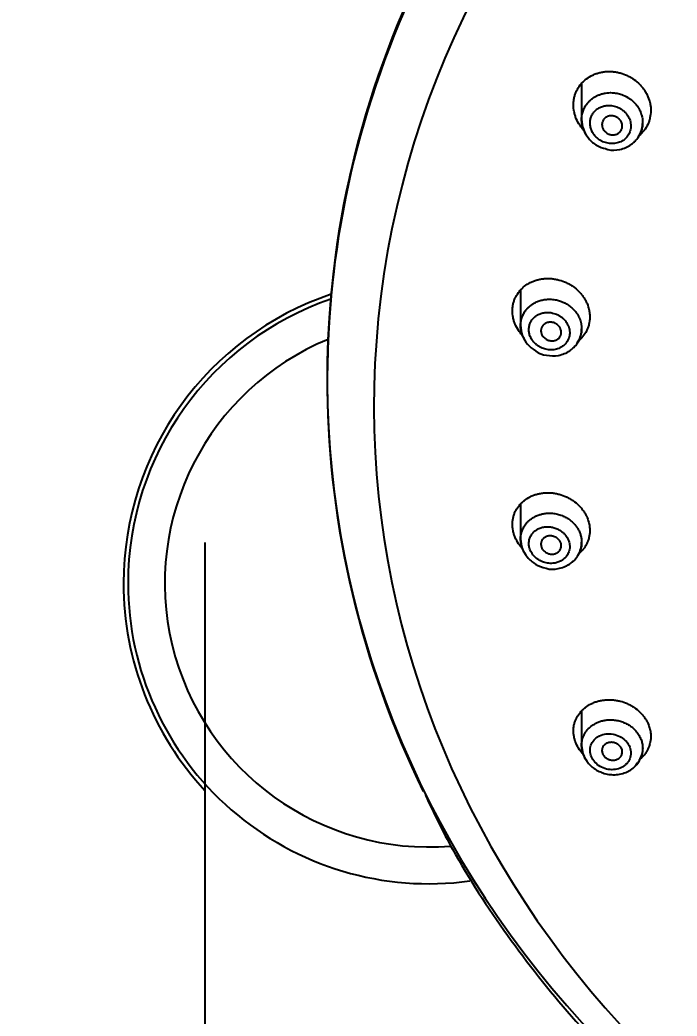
# Model space of a CAD drawing. Header units: millimetres. Extents: x 6110 to 6704, y -2661 to -1821.
# Drawn here: x 6320.48 to 6328.56, y -2176.34 to -2164.1 of the extents above; entities that cross this region are included whole.
import ezdxf

# ---------------------------------------------------------------- set-up
doc = ezdxf.new("R2010")
doc.units = ezdxf.units.MM
doc.header["$LTSCALE"] = 0.1
doc.linetypes.add('HIDDEN2', pattern=[4.7625, 3.175, -1.5875])
doc.layers.add('1', color=4, linetype='HIDDEN2', lineweight=13)
doc.layers.add('DIM', color=3, linetype='Continuous', lineweight=9)
doc.styles.get("Standard").update_dxf_attribs({"font": 'arial.ttf'})
doc.dimstyles.new('ISO-25', dxfattribs={"dimtxt": 2.5, "dimasz": 2.5, "dimexe": 1.25, "dimexo": 0.625, "dimtad": 1, "dimlfac": 5, "dimtxsty": 'Standard', "dimcen": 2.5, "dimadec": 0, "dimazin": 0, "dimtfac": 1, "dimtmove": 0, "dimatfit": 3, "dimfxl": 0, "dimarcsym": 0})

# ---------------------------------------------------------------- blocks, each defined once
blk = doc.blocks.new('*D85')
at = {"layer": 'Defpoints', "color": 0}
for p in [(6324.46, -2027.378), (6392.692, -2027.378), (6311.704, -2532.542)]:
    blk.add_point(p, dxfattribs=at)
at = {"layer": 'DIM', "color": 0, "lineweight": -2}
for p, q in [((6325.085, -2027.378), (6393.942, -2027.378)), ((6392.692, -2527.542), (6392.692, -2032.378)), ((6312.329, -2532.542), (6393.942, -2532.542))]:
    blk.add_line(p, q, dxfattribs=at)
at = {"layer": 'DIM', "color": 0}
for points in [[(6391.858, -2032.378), (6393.525, -2032.378), (6392.692, -2027.378)], [(6391.858, -2527.542), (6393.525, -2527.542), (6392.692, -2532.542)]]:
    blk.add_solid(points, dxfattribs=at)
at = {"layer": 'DIM', "color": 0, "insert": (6389.062, -2279.96), "char_height": 5, "attachment_point": 5, "rotation": 90}
blk.add_mtext('2020,7', dxfattribs=at)
blk = doc.blocks.new('*D93')
at = {"layer": 'Defpoints', "color": 0}
for p in [(6325.085, -2027.378), (6402.037, -2595.98), (6423.82, -2595.98)]:
    blk.add_point(p, dxfattribs=at)
at = {"layer": 'DIM', "color": 0, "lineweight": -2}
for p, q in [((6325.71, -2027.378), (6425.07, -2027.378)), ((6423.82, -2032.378), (6423.82, -2590.98)), ((6402.662, -2595.98), (6425.07, -2595.98))]:
    blk.add_line(p, q, dxfattribs=at)
at = {"layer": 'DIM', "color": 0}
for points in [[(6422.987, -2032.378), (6424.654, -2032.378), (6423.82, -2027.378)], [(6422.987, -2590.98), (6424.654, -2590.98), (6423.82, -2595.98)]]:
    blk.add_solid(points, dxfattribs=at)
at = {"layer": 'DIM', "color": 0, "insert": (6420.19, -2311.679), "char_height": 5, "attachment_point": 5, "rotation": 90}
blk.add_mtext('2274,4', dxfattribs=at)

msp = doc.modelspace()

# ---------------------------------------------------------------- hatches: boundary and pattern name
at = {"layer": 'DIM'}
h = msp.add_hatch(dxfattribs=at)
h.set_pattern_fill('ANSI31', color=2)
edge = h.paths.add_edge_path()
edge.add_line((6619.617, -2595.98), (6619.617, -1962.206))
edge.add_line((6634.617, -1966.11), (6619.617, -1966.11))
edge.add_line((6634.617, -2610.98), (6634.617, -1966.11))
edge.add_line((6634.617, -2610.98), (6184.457, -2610.98))
edge.add_line((6619.617, -2595.98), (6184.457, -2595.98))
edge.add_line((6184.457, -2610.98), (6184.457, -2595.98))

# ---------------------------------------------------------------- linework, layer by layer
at = {"layer": '1', "color": 7, "linetype": 'Continuous', "lineweight": -3}
for p, q in [((6327.384, -2164.881), (6327.384, -2165.32)), ((6326.634, -2167.421), (6326.634, -2167.855)), ((6324.259, -2168.498), (6324.259, -2168.509)), ((6324.259, -2168.52), (6324.259, -2168.53)), ((6326.634, -2170.052), (6326.634, -2170.48)), ((6322.757, -2170.522), (6322.757, -2216.425)), ((6327.384, -2172.595), (6327.384, -2173.016))]:
    msp.add_line(p, q, dxfattribs=at)
for radius, start, end in [(3.75, 108.6469, 180), (3.695, 109.0237, 180), (3.243, 112.4269, 274.725), (3.75, 180, 222.8288), (3.695, 180, 277.8356)]:
    msp.add_arc((6325.507, -2171.022), radius, start, end, dxfattribs=at)
for centre, major_axis, start_param, end_param in [((6338.009, -2168.509), (-13.75, 0), 3.141606, 7.301236), ((6338.009, -2168.52), (-13.75, 0), 3.141627, 6.283151), ((6338.009, -2168.838), (13.175, 0), 4.984867, 10.723113), ((6338.009, -2168.498), (13.75, 0), 2.719801, 3.141519), ((6338.009, -2168.53), (-13.75, 0), 5.884468, 6.700528)]:
    msp.add_ellipse(centre, major_axis=major_axis, ratio=0.906308, start_param=start_param, end_param=end_param, dxfattribs=at)
for points, knots in [([(6327.403, -2165.445), (6327.398, -2165.439), (6327.394, -2165.434), (6327.384, -2165.423), (6327.38, -2165.417), (6327.371, -2165.404), (6327.366, -2165.398), (6327.345, -2165.366), (6327.331, -2165.339), (6327.316, -2165.305), (6327.313, -2165.298), (6327.308, -2165.283), (6327.306, -2165.276), (6327.299, -2165.255), (6327.295, -2165.24), (6327.287, -2165.197), (6327.284, -2165.167), (6327.284, -2165.131), (6327.284, -2165.123), (6327.285, -2165.109), (6327.286, -2165.101), (6327.288, -2165.08), (6327.293, -2165.051), (6327.301, -2165.023), (6327.308, -2165.003), (6327.311, -2164.996), (6327.316, -2164.983), (6327.319, -2164.976), (6327.335, -2164.943), (6327.35, -2164.919), (6327.376, -2164.884), (6327.386, -2164.874), (6327.401, -2164.858), (6327.406, -2164.853), (6327.417, -2164.843), (6327.422, -2164.838), (6327.45, -2164.814), (6327.475, -2164.798), (6327.508, -2164.781), (6327.514, -2164.777), (6327.528, -2164.771), (6327.535, -2164.768), (6327.556, -2164.759), (6327.584, -2164.749), (6327.613, -2164.742), (6327.635, -2164.738), (6327.643, -2164.737), (6327.658, -2164.734), (6327.666, -2164.733), (6327.704, -2164.73), (6327.735, -2164.73), (6327.781, -2164.733), (6327.796, -2164.735), (6327.82, -2164.74), (6327.827, -2164.741), (6327.843, -2164.745), (6327.85, -2164.746), (6327.888, -2164.757), (6327.917, -2164.767), (6327.953, -2164.784), (6327.96, -2164.788), (6327.974, -2164.795), (6327.98, -2164.799), (6328.001, -2164.811), (6328.014, -2164.819), (6328.052, -2164.846), (6328.076, -2164.866), (6328.103, -2164.894), (6328.108, -2164.9), (6328.119, -2164.912), (6328.124, -2164.918), (6328.138, -2164.936), (6328.156, -2164.96), (6328.172, -2164.986), (6328.183, -2165.006), (6328.186, -2165.013), (6328.193, -2165.027), (6328.196, -2165.034), (6328.211, -2165.069), (6328.22, -2165.097), (6328.228, -2165.14), (6328.231, -2165.155), (6328.233, -2165.177), (6328.233, -2165.185), (6328.234, -2165.199), (6328.234, -2165.207), (6328.234, -2165.243), (6328.23, -2165.272), (6328.222, -2165.307), (6328.221, -2165.314), (6328.218, -2165.325), (6328.217, -2165.328), (6328.214, -2165.335), (6328.209, -2165.353), (6328.202, -2165.369), (6328.184, -2165.408), (6328.168, -2165.433), (6328.133, -2165.479), (6328.112, -2165.5), (6328.09, -2165.519)], [0, 0, 0, 0, 0.009379, 0.009379, 0.019918, 0.019918, 0.030457, 0.030457, 0.072611, 0.072611, 0.083149, 0.083149, 0.093688, 0.093688, 0.114765, 0.114765, 0.156919, 0.156919, 0.167457, 0.167457, 0.177996, 0.177996, 0.199073, 0.22015, 0.22015, 0.230688, 0.230688, 0.241227, 0.241227, 0.283381, 0.283381, 0.304458, 0.304458, 0.314996, 0.314996, 0.325535, 0.325535, 0.367689, 0.367689, 0.378228, 0.378228, 0.388766, 0.388766, 0.409843, 0.43092, 0.43092, 0.441459, 0.441459, 0.451997, 0.451997, 0.494151, 0.494151, 0.515228, 0.515228, 0.525767, 0.525767, 0.536305, 0.536305, 0.578459, 0.578459, 0.588998, 0.588998, 0.599536, 0.599536, 0.620613, 0.620613, 0.662767, 0.662767, 0.673306, 0.673306, 0.683845, 0.683845, 0.704922, 0.725999, 0.725999, 0.736537, 0.736537, 0.747076, 0.747076, 0.78923, 0.78923, 0.810307, 0.810307, 0.820845, 0.820845, 0.831384, 0.831384, 0.873538, 0.873538, 0.884076, 0.884076, 0.889346, 0.889346, 0.894615, 0.915692, 0.915692, 0.957846, 0.957846, 1, 1, 1, 1]), ([(6327.384, -2165.32), (6327.384, -2165.308), (6327.386, -2165.277), (6327.396, -2165.229), (6327.415, -2165.179), (6327.439, -2165.14), (6327.463, -2165.11), (6327.485, -2165.087), (6327.51, -2165.066), (6327.538, -2165.046), (6327.569, -2165.029), (6327.602, -2165.015), (6327.638, -2165.003), (6327.677, -2164.995), (6327.717, -2164.99), (6327.752, -2164.99), (6327.786, -2164.993), (6327.826, -2164.999), (6327.884, -2165.015), (6327.937, -2165.04), (6327.978, -2165.066), (6328.003, -2165.086), (6328.025, -2165.106), (6328.045, -2165.126), (6328.062, -2165.147), (6328.076, -2165.167), (6328.095, -2165.197), (6328.114, -2165.239), (6328.13, -2165.293), (6328.135, -2165.348), (6328.132, -2165.401), (6328.12, -2165.452), (6328.101, -2165.5), (6328.083, -2165.529), (6328.073, -2165.542)], [0, 0, 0, 0, 0.029278, 0.071516, 0.113262, 0.154533, 0.177822, 0.201874, 0.226691, 0.252276, 0.278631, 0.30576, 0.333662, 0.362341, 0.391798, 0.422035, 0.436627, 0.465568, 0.508838, 0.566408, 0.59055, 0.613528, 0.635342, 0.655992, 0.675478, 0.693801, 0.71096, 0.754642, 0.79751, 0.839573, 0.880842, 0.921328, 0.961043, 1, 1, 1, 1]), ([(6327.948, -2165.525), (6327.954, -2165.517), (6327.965, -2165.5), (6327.978, -2165.472), (6327.986, -2165.442), (6327.989, -2165.412), (6327.989, -2165.381), (6327.984, -2165.35), (6327.975, -2165.319), (6327.962, -2165.29), (6327.945, -2165.263), (6327.924, -2165.238), (6327.901, -2165.215), (6327.875, -2165.195), (6327.846, -2165.178), (6327.816, -2165.164), (6327.784, -2165.154), (6327.752, -2165.148), (6327.719, -2165.146), (6327.681, -2165.149), (6327.639, -2165.158), (6327.596, -2165.177), (6327.558, -2165.204), (6327.527, -2165.238), (6327.504, -2165.278), (6327.49, -2165.322), (6327.486, -2165.368), (6327.492, -2165.415), (6327.507, -2165.46), (6327.531, -2165.502), (6327.563, -2165.539), (6327.597, -2165.567), (6327.63, -2165.587), (6327.661, -2165.6), (6327.692, -2165.61), (6327.725, -2165.616), (6327.757, -2165.618), (6327.79, -2165.616), (6327.821, -2165.61), (6327.852, -2165.6), (6327.88, -2165.587), (6327.906, -2165.569), (6327.929, -2165.549), (6327.942, -2165.533), (6327.948, -2165.525)], [0, 0, 0, 0, 0.020952, 0.041691, 0.062626, 0.083506, 0.104213, 0.125142, 0.145937, 0.166646, 0.187638, 0.20839, 0.229103, 0.250127, 0.270906, 0.291619, 0.312612, 0.333487, 0.354197, 0.375092, 0.4064, 0.437541, 0.468916, 0.500133, 0.531386, 0.562634, 0.593846, 0.625048, 0.656287, 0.687477, 0.718739, 0.749918, 0.770856, 0.791578, 0.812424, 0.833357, 0.854078, 0.874936, 0.895865, 0.916574, 0.937434, 0.958387, 0.979109, 1, 1, 1, 1]), ([(6327.848, -2165.481), (6327.842, -2165.486), (6327.835, -2165.49), (6327.825, -2165.496), (6327.822, -2165.498), (6327.814, -2165.501), (6327.811, -2165.502), (6327.799, -2165.506), (6327.792, -2165.507), (6327.78, -2165.509), (6327.776, -2165.509), (6327.767, -2165.509), (6327.763, -2165.509), (6327.751, -2165.508), (6327.743, -2165.507), (6327.731, -2165.504), (6327.727, -2165.503), (6327.719, -2165.5), (6327.712, -2165.497), (6327.704, -2165.493), (6327.697, -2165.489), (6327.694, -2165.487), (6327.683, -2165.48), (6327.677, -2165.475), (6327.668, -2165.466), (6327.666, -2165.463), (6327.66, -2165.457), (6327.658, -2165.454), (6327.651, -2165.444), (6327.647, -2165.437), (6327.642, -2165.426), (6327.641, -2165.422), (6327.638, -2165.415), (6327.637, -2165.411), (6327.635, -2165.4), (6327.634, -2165.392), (6327.634, -2165.382), (6327.634, -2165.38), (6327.634, -2165.376), (6327.635, -2165.371), (6327.636, -2165.361), (6327.638, -2165.354), (6327.64, -2165.347), (6327.642, -2165.343), (6327.646, -2165.333), (6327.65, -2165.326), (6327.657, -2165.317), (6327.659, -2165.314), (6327.665, -2165.308), (6327.667, -2165.306), (6327.676, -2165.298), (6327.682, -2165.294), (6327.693, -2165.288), (6327.696, -2165.286), (6327.703, -2165.283), (6327.711, -2165.28), (6327.719, -2165.278), (6327.724, -2165.277), (6327.726, -2165.277), (6327.73, -2165.276), (6327.732, -2165.276), (6327.742, -2165.275), (6327.75, -2165.274), (6327.763, -2165.275), (6327.767, -2165.276), (6327.775, -2165.277), (6327.779, -2165.278), (6327.791, -2165.281), (6327.799, -2165.284), (6327.81, -2165.289), (6327.814, -2165.291), (6327.821, -2165.295), (6327.824, -2165.297), (6327.834, -2165.304), (6327.841, -2165.309), (6327.848, -2165.316), (6327.849, -2165.318), (6327.852, -2165.321), (6327.856, -2165.325), (6327.862, -2165.333), (6327.867, -2165.34), (6327.87, -2165.345), (6327.87, -2165.347), (6327.872, -2165.351), (6327.873, -2165.352), (6327.877, -2165.362), (6327.88, -2165.369), (6327.882, -2165.38), (6327.883, -2165.384), (6327.883, -2165.39), (6327.884, -2165.392), (6327.884, -2165.396), (6327.884, -2165.398), (6327.884, -2165.407), (6327.883, -2165.415), (6327.881, -2165.426), (6327.88, -2165.43), (6327.878, -2165.437), (6327.876, -2165.441), (6327.872, -2165.451), (6327.868, -2165.458), (6327.859, -2165.47), (6327.853, -2165.476), (6327.848, -2165.481)], [0, 0, 0, 0, 0.03125, 0.03125, 0.046875, 0.046875, 0.0625, 0.0625, 0.09375, 0.09375, 0.109375, 0.109375, 0.125, 0.125, 0.15625, 0.15625, 0.171875, 0.171875, 0.1875, 0.203125, 0.203125, 0.21875, 0.21875, 0.25, 0.25, 0.265625, 0.265625, 0.28125, 0.28125, 0.3125, 0.3125, 0.328125, 0.328125, 0.34375, 0.34375, 0.375, 0.375, 0.382813, 0.382813, 0.390625, 0.40625, 0.421875, 0.421875, 0.4375, 0.4375, 0.46875, 0.46875, 0.484375, 0.484375, 0.5, 0.5, 0.53125, 0.53125, 0.546875, 0.546875, 0.5625, 0.578125, 0.578125, 0.585938, 0.585938, 0.59375, 0.59375, 0.625, 0.625, 0.640625, 0.640625, 0.65625, 0.65625, 0.6875, 0.6875, 0.703125, 0.703125, 0.71875, 0.71875, 0.75, 0.75, 0.757813, 0.757813, 0.765625, 0.78125, 0.796875, 0.796875, 0.804688, 0.804688, 0.8125, 0.8125, 0.84375, 0.84375, 0.859375, 0.859375, 0.867188, 0.867188, 0.875, 0.875, 0.90625, 0.90625, 0.921875, 0.921875, 0.9375, 0.9375, 0.96875, 0.96875, 1, 1, 1, 1]), ([(6327.384, -2165.319), (6327.384, -2165.362), (6327.399, -2165.444), (6327.466, -2165.559), (6327.564, -2165.643), (6327.641, -2165.671), (6327.679, -2165.679)], [0, 0, 0, 0, 0.253118, 0.512714, 0.78039, 1, 1, 1, 1]), ([(6327.451, -2165.522), (6327.45, -2165.521), (6327.445, -2165.513), (6327.435, -2165.498), (6327.423, -2165.476), (6327.412, -2165.455), (6327.404, -2165.434), (6327.397, -2165.413), (6327.389, -2165.382), (6327.385, -2165.35), (6327.384, -2165.326), (6327.384, -2165.32)], [0, 0, 0, 0, 0.015787, 0.133299, 0.246284, 0.354745, 0.458685, 0.558107, 0.653014, 0.917641, 1, 1, 1, 1]), ([(6328.025, -2165.6), (6328.034, -2165.592), (6328.063, -2165.567), (6328.098, -2165.512), (6328.127, -2165.437), (6328.134, -2165.384), (6328.134, -2165.357)], [0, 0, 0, 0, 0.127982, 0.415763, 0.70649, 1, 1, 1, 1]), ([(6327.679, -2165.679), (6327.688, -2165.683), (6327.744, -2165.704), (6327.834, -2165.697), (6327.928, -2165.668), (6327.986, -2165.636), (6328.015, -2165.61), (6328.025, -2165.6)], [0, 0, 0, 0, 0.08006, 0.471132, 0.674603, 0.883222, 1, 1, 1, 1]), ([(6326.651, -2167.969), (6326.647, -2167.965), (6326.642, -2167.96), (6326.634, -2167.949), (6326.629, -2167.943), (6326.62, -2167.931), (6326.615, -2167.924), (6326.594, -2167.893), (6326.58, -2167.866), (6326.565, -2167.832), (6326.563, -2167.825), (6326.558, -2167.811), (6326.555, -2167.804), (6326.549, -2167.783), (6326.545, -2167.768), (6326.537, -2167.726), (6326.534, -2167.697), (6326.535, -2167.661), (6326.535, -2167.654), (6326.536, -2167.639), (6326.537, -2167.632), (6326.539, -2167.611), (6326.544, -2167.583), (6326.552, -2167.556), (6326.56, -2167.536), (6326.562, -2167.53), (6326.568, -2167.516), (6326.571, -2167.51), (6326.587, -2167.478), (6326.602, -2167.454), (6326.629, -2167.421), (6326.638, -2167.411), (6326.653, -2167.396), (6326.659, -2167.391), (6326.669, -2167.381), (6326.675, -2167.376), (6326.703, -2167.354), (6326.727, -2167.338), (6326.76, -2167.322), (6326.767, -2167.319), (6326.78, -2167.313), (6326.787, -2167.31), (6326.808, -2167.302), (6326.836, -2167.292), (6326.865, -2167.286), (6326.888, -2167.282), (6326.895, -2167.28), (6326.91, -2167.278), (6326.918, -2167.278), (6326.956, -2167.274), (6326.987, -2167.274), (6327.033, -2167.279), (6327.048, -2167.281), (6327.071, -2167.285), (6327.079, -2167.287), (6327.094, -2167.29), (6327.102, -2167.292), (6327.14, -2167.302), (6327.169, -2167.313), (6327.204, -2167.33), (6327.211, -2167.333), (6327.225, -2167.341), (6327.232, -2167.345), (6327.253, -2167.356), (6327.266, -2167.365), (6327.304, -2167.392), (6327.327, -2167.412), (6327.355, -2167.439), (6327.36, -2167.445), (6327.37, -2167.457), (6327.375, -2167.462), (6327.39, -2167.48), (6327.408, -2167.505), (6327.424, -2167.53), (6327.434, -2167.55), (6327.438, -2167.557), (6327.444, -2167.57), (6327.448, -2167.577), (6327.462, -2167.612), (6327.471, -2167.64), (6327.479, -2167.683), (6327.481, -2167.697), (6327.483, -2167.719), (6327.484, -2167.726), (6327.484, -2167.741), (6327.484, -2167.748), (6327.484, -2167.784), (6327.48, -2167.812), (6327.472, -2167.846), (6327.47, -2167.853), (6327.466, -2167.867), (6327.464, -2167.874), (6327.457, -2167.894), (6327.451, -2167.907), (6327.432, -2167.944), (6327.417, -2167.968), (6327.381, -2168.013), (6327.361, -2168.033), (6327.338, -2168.051)], [0, 0, 0, 0, 0.008648, 0.008648, 0.019194, 0.019194, 0.029741, 0.029741, 0.071926, 0.071926, 0.082472, 0.082472, 0.093018, 0.093018, 0.114111, 0.114111, 0.156296, 0.156296, 0.166843, 0.166843, 0.177389, 0.177389, 0.198481, 0.219574, 0.219574, 0.23012, 0.23012, 0.240667, 0.240667, 0.282852, 0.282852, 0.303944, 0.303944, 0.314491, 0.314491, 0.325037, 0.325037, 0.367222, 0.367222, 0.377768, 0.377768, 0.388315, 0.388315, 0.409407, 0.4305, 0.4305, 0.441046, 0.441046, 0.451593, 0.451593, 0.493778, 0.493778, 0.51487, 0.51487, 0.525417, 0.525417, 0.535963, 0.535963, 0.578148, 0.578148, 0.588694, 0.588694, 0.599241, 0.599241, 0.620333, 0.620333, 0.662518, 0.662518, 0.673065, 0.673065, 0.683611, 0.683611, 0.704704, 0.725796, 0.725796, 0.736343, 0.736343, 0.746889, 0.746889, 0.789074, 0.789074, 0.810167, 0.810167, 0.820713, 0.820713, 0.831259, 0.831259, 0.873444, 0.873444, 0.883991, 0.883991, 0.894537, 0.894537, 0.91563, 0.91563, 0.957815, 0.957815, 1, 1, 1, 1]), ([(6326.634, -2167.854), (6326.634, -2167.844), (6326.636, -2167.816), (6326.644, -2167.771), (6326.663, -2167.721), (6326.687, -2167.68), (6326.714, -2167.647), (6326.74, -2167.621), (6326.772, -2167.596), (6326.809, -2167.573), (6326.852, -2167.554), (6326.9, -2167.539), (6326.953, -2167.531), (6327.002, -2167.53), (6327.042, -2167.534), (6327.073, -2167.539), (6327.1, -2167.546), (6327.124, -2167.553), (6327.145, -2167.561), (6327.163, -2167.569), (6327.178, -2167.576), (6327.189, -2167.582), (6327.204, -2167.591), (6327.222, -2167.602), (6327.244, -2167.618), (6327.263, -2167.634), (6327.281, -2167.651), (6327.298, -2167.669), (6327.312, -2167.687), (6327.326, -2167.705), (6327.345, -2167.736), (6327.366, -2167.781), (6327.382, -2167.842), (6327.386, -2167.904), (6327.378, -2167.964), (6327.358, -2168.021), (6327.338, -2168.056), (6327.327, -2168.072)], [0, 0, 0, 0, 0.023521, 0.065932, 0.10846, 0.15112, 0.17797, 0.206887, 0.237875, 0.270936, 0.306071, 0.343283, 0.382573, 0.423942, 0.448445, 0.470824, 0.491079, 0.509209, 0.525215, 0.539096, 0.550852, 0.560482, 0.567987, 0.587704, 0.606928, 0.625659, 0.643898, 0.661645, 0.6789, 0.695665, 0.711939, 0.760739, 0.809196, 0.857331, 0.905163, 0.952713, 1, 1, 1, 1]), ([(6327.199, -2168.062), (6327.205, -2168.053), (6327.216, -2168.036), (6327.227, -2168.009), (6327.235, -2167.98), (6327.238, -2167.95), (6327.237, -2167.919), (6327.232, -2167.889), (6327.222, -2167.859), (6327.209, -2167.831), (6327.191, -2167.804), (6327.17, -2167.779), (6327.146, -2167.757), (6327.12, -2167.738), (6327.091, -2167.721), (6327.06, -2167.708), (6327.023, -2167.698), (6326.98, -2167.691), (6326.931, -2167.693), (6326.884, -2167.704), (6326.841, -2167.723), (6326.804, -2167.75), (6326.773, -2167.783), (6326.751, -2167.822), (6326.738, -2167.866), (6326.735, -2167.911), (6326.741, -2167.957), (6326.757, -2168.001), (6326.779, -2168.038), (6326.804, -2168.066), (6326.828, -2168.089), (6326.854, -2168.108), (6326.883, -2168.125), (6326.914, -2168.138), (6326.945, -2168.147), (6326.978, -2168.152), (6327.01, -2168.154), (6327.043, -2168.152), (6327.074, -2168.146), (6327.104, -2168.136), (6327.137, -2168.12), (6327.17, -2168.096), (6327.19, -2168.074), (6327.199, -2168.062)], [0, 0, 0, 0, 0.020969, 0.041736, 0.062705, 0.083564, 0.104268, 0.125224, 0.146009, 0.166709, 0.18771, 0.208479, 0.229179, 0.250171, 0.27099, 0.291696, 0.312637, 0.34386, 0.375078, 0.406352, 0.437538, 0.46892, 0.500113, 0.531426, 0.562596, 0.593846, 0.625036, 0.656222, 0.687472, 0.708312, 0.729024, 0.749959, 0.770824, 0.791537, 0.812443, 0.833362, 0.854073, 0.874922, 0.895901, 0.916608, 0.937402, 0.968805, 1, 1, 1, 1]), ([(6326.634, -2167.853), (6326.635, -2167.895), (6326.649, -2167.975), (6326.713, -2168.087), (6326.778, -2168.141), (6326.816, -2168.165)], [0, 0, 0, 0, 0.327088, 0.664931, 1, 1, 1, 1]), ([(6326.703, -2168.055), (6326.696, -2168.046), (6326.679, -2168.021), (6326.658, -2167.98), (6326.642, -2167.93), (6326.635, -2167.888), (6326.634, -2167.862), (6326.634, -2167.854)], [0, 0, 0, 0, 0.159971, 0.402539, 0.631958, 0.886663, 1, 1, 1, 1]), ([(6327.093, -2168.019), (6327.087, -2168.023), (6327.081, -2168.027), (6327.07, -2168.032), (6327.067, -2168.034), (6327.059, -2168.036), (6327.056, -2168.038), (6327.044, -2168.04), (6327.036, -2168.042), (6327.024, -2168.042), (6327.02, -2168.043), (6327.012, -2168.042), (6327.008, -2168.042), (6326.996, -2168.041), (6326.988, -2168.039), (6326.976, -2168.035), (6326.972, -2168.034), (6326.964, -2168.031), (6326.961, -2168.029), (6326.95, -2168.024), (6326.943, -2168.02), (6326.929, -2168.01), (6326.923, -2168.004), (6326.915, -2167.995), (6326.912, -2167.992), (6326.907, -2167.986), (6326.905, -2167.983), (6326.899, -2167.973), (6326.895, -2167.966), (6326.891, -2167.955), (6326.889, -2167.951), (6326.887, -2167.943), (6326.887, -2167.94), (6326.885, -2167.928), (6326.884, -2167.921), (6326.885, -2167.909), (6326.885, -2167.906), (6326.886, -2167.898), (6326.888, -2167.891), (6326.89, -2167.884), (6326.893, -2167.877), (6326.894, -2167.874), (6326.9, -2167.864), (6326.904, -2167.858), (6326.911, -2167.849), (6326.914, -2167.846), (6326.919, -2167.841), (6326.922, -2167.839), (6326.931, -2167.832), (6326.938, -2167.828), (6326.948, -2167.823), (6326.952, -2167.821), (6326.959, -2167.819), (6326.967, -2167.816), (6326.975, -2167.815), (6326.982, -2167.814), (6326.986, -2167.813), (6326.999, -2167.812), (6327.007, -2167.813), (6327.019, -2167.814), (6327.023, -2167.815), (6327.031, -2167.816), (6327.035, -2167.817), (6327.047, -2167.821), (6327.054, -2167.824), (6327.065, -2167.829), (6327.069, -2167.831), (6327.076, -2167.836), (6327.079, -2167.838), (6327.089, -2167.845), (6327.095, -2167.851), (6327.104, -2167.86), (6327.106, -2167.863), (6327.111, -2167.869), (6327.116, -2167.876), (6327.12, -2167.882), (6327.124, -2167.889), (6327.125, -2167.893), (6327.129, -2167.904), (6327.132, -2167.911), (6327.133, -2167.923), (6327.134, -2167.927), (6327.134, -2167.932), (6327.134, -2167.934), (6327.134, -2167.938), (6327.134, -2167.94), (6327.134, -2167.949), (6327.133, -2167.957), (6327.13, -2167.967), (6327.129, -2167.971), (6327.126, -2167.978), (6327.124, -2167.981), (6327.119, -2167.991), (6327.115, -2167.997), (6327.105, -2168.009), (6327.1, -2168.014), (6327.093, -2168.019)], [0, 0, 0, 0, 0.03125, 0.03125, 0.046875, 0.046875, 0.0625, 0.0625, 0.09375, 0.09375, 0.109375, 0.109375, 0.125, 0.125, 0.15625, 0.15625, 0.171875, 0.171875, 0.1875, 0.1875, 0.21875, 0.21875, 0.25, 0.25, 0.265625, 0.265625, 0.28125, 0.28125, 0.3125, 0.3125, 0.328125, 0.328125, 0.34375, 0.34375, 0.375, 0.375, 0.390625, 0.390625, 0.40625, 0.421875, 0.421875, 0.4375, 0.4375, 0.46875, 0.46875, 0.484375, 0.484375, 0.5, 0.5, 0.53125, 0.53125, 0.546875, 0.546875, 0.5625, 0.578125, 0.578125, 0.59375, 0.59375, 0.625, 0.625, 0.640625, 0.640625, 0.65625, 0.65625, 0.6875, 0.6875, 0.703125, 0.703125, 0.71875, 0.71875, 0.75, 0.75, 0.765625, 0.765625, 0.78125, 0.796875, 0.796875, 0.8125, 0.8125, 0.84375, 0.84375, 0.859375, 0.859375, 0.867188, 0.867188, 0.875, 0.875, 0.90625, 0.90625, 0.921875, 0.921875, 0.9375, 0.9375, 0.96875, 0.96875, 1, 1, 1, 1]), ([(6327.275, -2168.133), (6327.283, -2168.127), (6327.311, -2168.103), (6327.347, -2168.05), (6327.377, -2167.975), (6327.384, -2167.921), (6327.384, -2167.894)], [0, 0, 0, 0, 0.111225, 0.403275, 0.699702, 1, 1, 1, 1]), ([(6326.816, -2168.165), (6326.818, -2168.166), (6326.854, -2168.198), (6326.955, -2168.225), (6327.077, -2168.23), (6327.173, -2168.201), (6327.233, -2168.171), (6327.264, -2168.144), (6327.275, -2168.133)], [0, 0, 0, 0, 0.011343, 0.292872, 0.587721, 0.7418, 0.900367, 1, 1, 1, 1]), ([(6326.649, -2170.586), (6326.645, -2170.582), (6326.642, -2170.578), (6326.633, -2170.567), (6326.628, -2170.561), (6326.619, -2170.549), (6326.615, -2170.543), (6326.593, -2170.512), (6326.579, -2170.486), (6326.565, -2170.452), (6326.562, -2170.445), (6326.557, -2170.432), (6326.555, -2170.425), (6326.548, -2170.404), (6326.545, -2170.39), (6326.536, -2170.348), (6326.534, -2170.32), (6326.535, -2170.284), (6326.535, -2170.277), (6326.536, -2170.263), (6326.537, -2170.256), (6326.54, -2170.236), (6326.545, -2170.209), (6326.553, -2170.182), (6326.56, -2170.163), (6326.563, -2170.157), (6326.568, -2170.144), (6326.571, -2170.138), (6326.587, -2170.107), (6326.603, -2170.084), (6326.629, -2170.052), (6326.639, -2170.041), (6326.659, -2170.022), (6326.67, -2170.012), (6326.703, -2169.986), (6326.728, -2169.971), (6326.76, -2169.955), (6326.767, -2169.952), (6326.781, -2169.946), (6326.787, -2169.943), (6326.808, -2169.935), (6326.836, -2169.926), (6326.865, -2169.92), (6326.887, -2169.916), (6326.895, -2169.915), (6326.91, -2169.913), (6326.918, -2169.912), (6326.956, -2169.909), (6326.986, -2169.909), (6327.033, -2169.913), (6327.048, -2169.915), (6327.071, -2169.92), (6327.079, -2169.921), (6327.094, -2169.925), (6327.102, -2169.926), (6327.139, -2169.937), (6327.169, -2169.947), (6327.204, -2169.964), (6327.211, -2169.967), (6327.225, -2169.974), (6327.232, -2169.978), (6327.253, -2169.99), (6327.266, -2169.998), (6327.304, -2170.025), (6327.328, -2170.044), (6327.355, -2170.072), (6327.36, -2170.077), (6327.371, -2170.088), (6327.376, -2170.094), (6327.391, -2170.112), (6327.409, -2170.136), (6327.424, -2170.161), (6327.435, -2170.181), (6327.44, -2170.19), (6327.445, -2170.201), (6327.448, -2170.207), (6327.45, -2170.211), (6327.463, -2170.241), (6327.471, -2170.269), (6327.48, -2170.311), (6327.482, -2170.325), (6327.483, -2170.346), (6327.484, -2170.353), (6327.484, -2170.367), (6327.484, -2170.374), (6327.484, -2170.409), (6327.48, -2170.437), (6327.472, -2170.471), (6327.47, -2170.477), (6327.466, -2170.491), (6327.463, -2170.497), (6327.456, -2170.517), (6327.445, -2170.542), (6327.431, -2170.566), (6327.416, -2170.589), (6327.407, -2170.6), (6327.38, -2170.633), (6327.36, -2170.652), (6327.337, -2170.67)], [0, 0, 0, 0, 0.008041, 0.008041, 0.018594, 0.018594, 0.029147, 0.029147, 0.071358, 0.071358, 0.08191, 0.08191, 0.092463, 0.092463, 0.113569, 0.113569, 0.15578, 0.15578, 0.166332, 0.166332, 0.176885, 0.176885, 0.197991, 0.219096, 0.219096, 0.229649, 0.229649, 0.240202, 0.240202, 0.282413, 0.282413, 0.303518, 0.303518, 0.324624, 0.324624, 0.366835, 0.366835, 0.377388, 0.377388, 0.38794, 0.38794, 0.409046, 0.430151, 0.430151, 0.440704, 0.440704, 0.451257, 0.451257, 0.493468, 0.493468, 0.514573, 0.514573, 0.525126, 0.525126, 0.535679, 0.535679, 0.57789, 0.57789, 0.588443, 0.588443, 0.598995, 0.598995, 0.620101, 0.620101, 0.662312, 0.662312, 0.672865, 0.672865, 0.683417, 0.683417, 0.704523, 0.725628, 0.725628, 0.736181, 0.741458, 0.741458, 0.746734, 0.746734, 0.788945, 0.788945, 0.81005, 0.81005, 0.820603, 0.820603, 0.831156, 0.831156, 0.873367, 0.873367, 0.88392, 0.88392, 0.894472, 0.894472, 0.915578, 0.936683, 0.936683, 0.957789, 0.957789, 1, 1, 1, 1]), ([(6326.634, -2170.479), (6326.634, -2170.471), (6326.635, -2170.446), (6326.642, -2170.404), (6326.661, -2170.353), (6326.684, -2170.312), (6326.709, -2170.281), (6326.732, -2170.256), (6326.759, -2170.234), (6326.791, -2170.212), (6326.818, -2170.198), (6326.843, -2170.188), (6326.867, -2170.179), (6326.903, -2170.169), (6326.952, -2170.161), (6326.999, -2170.16), (6327.041, -2170.164), (6327.072, -2170.169), (6327.102, -2170.176), (6327.13, -2170.185), (6327.157, -2170.196), (6327.182, -2170.208), (6327.206, -2170.221), (6327.228, -2170.235), (6327.248, -2170.25), (6327.267, -2170.266), (6327.284, -2170.282), (6327.299, -2170.299), (6327.313, -2170.316), (6327.325, -2170.333), (6327.341, -2170.357), (6327.358, -2170.39), (6327.373, -2170.433), (6327.383, -2170.477), (6327.385, -2170.522), (6327.382, -2170.566), (6327.371, -2170.61), (6327.354, -2170.652), (6327.338, -2170.678), (6327.329, -2170.691)], [0, 0, 0, 0, 0.018288, 0.060846, 0.10414, 0.148181, 0.173183, 0.199585, 0.227389, 0.256595, 0.287205, 0.297883, 0.31709, 0.34482, 0.381067, 0.425821, 0.449015, 0.471627, 0.493656, 0.515104, 0.535971, 0.556256, 0.575961, 0.595086, 0.61363, 0.631595, 0.648981, 0.665789, 0.682019, 0.697672, 0.712748, 0.747855, 0.783174, 0.818713, 0.85448, 0.890485, 0.926734, 0.963237, 1, 1, 1, 1]), ([(6327.201, -2170.687), (6327.207, -2170.679), (6327.217, -2170.662), (6327.228, -2170.635), (6327.236, -2170.607), (6327.239, -2170.577), (6327.237, -2170.547), (6327.231, -2170.518), (6327.221, -2170.489), (6327.207, -2170.461), (6327.189, -2170.435), (6327.168, -2170.41), (6327.143, -2170.389), (6327.112, -2170.367), (6327.072, -2170.347), (6327.025, -2170.333), (6326.976, -2170.327), (6326.927, -2170.329), (6326.881, -2170.34), (6326.839, -2170.359), (6326.802, -2170.386), (6326.772, -2170.419), (6326.75, -2170.457), (6326.738, -2170.499), (6326.735, -2170.544), (6326.741, -2170.584), (6326.753, -2170.617), (6326.767, -2170.645), (6326.785, -2170.672), (6326.806, -2170.696), (6326.83, -2170.717), (6326.857, -2170.736), (6326.887, -2170.752), (6326.917, -2170.764), (6326.949, -2170.773), (6326.982, -2170.778), (6327.014, -2170.779), (6327.052, -2170.776), (6327.093, -2170.766), (6327.135, -2170.747), (6327.172, -2170.721), (6327.192, -2170.699), (6327.201, -2170.687)], [0, 0, 0, 0, 0.020979, 0.041756, 0.062723, 0.083587, 0.10429, 0.125238, 0.146069, 0.16676, 0.187711, 0.208551, 0.229246, 0.250173, 0.281348, 0.312599, 0.343784, 0.375045, 0.406247, 0.437508, 0.468853, 0.500065, 0.531406, 0.562556, 0.593813, 0.625014, 0.645848, 0.666563, 0.687515, 0.708308, 0.729017, 0.749994, 0.770833, 0.791537, 0.812456, 0.833394, 0.8541, 0.874918, 0.90628, 0.937361, 0.968812, 1, 1, 1, 1]), ([(6327.093, -2170.642), (6327.087, -2170.647), (6327.08, -2170.651), (6327.069, -2170.655), (6327.066, -2170.657), (6327.059, -2170.659), (6327.055, -2170.66), (6327.043, -2170.663), (6327.035, -2170.664), (6327.023, -2170.665), (6327.019, -2170.665), (6327.011, -2170.665), (6327.007, -2170.664), (6326.995, -2170.663), (6326.987, -2170.661), (6326.975, -2170.658), (6326.971, -2170.656), (6326.963, -2170.653), (6326.96, -2170.652), (6326.949, -2170.646), (6326.942, -2170.642), (6326.928, -2170.632), (6326.922, -2170.627), (6326.914, -2170.618), (6326.911, -2170.615), (6326.907, -2170.609), (6326.904, -2170.605), (6326.898, -2170.595), (6326.894, -2170.588), (6326.89, -2170.578), (6326.889, -2170.574), (6326.887, -2170.567), (6326.886, -2170.563), (6326.884, -2170.552), (6326.884, -2170.544), (6326.885, -2170.535), (6326.885, -2170.533), (6326.885, -2170.53), (6326.886, -2170.524), (6326.888, -2170.515), (6326.89, -2170.509), (6326.893, -2170.502), (6326.895, -2170.499), (6326.9, -2170.489), (6326.905, -2170.483), (6326.912, -2170.475), (6326.914, -2170.472), (6326.92, -2170.467), (6326.923, -2170.465), (6326.932, -2170.458), (6326.939, -2170.454), (6326.949, -2170.45), (6326.953, -2170.448), (6326.96, -2170.446), (6326.968, -2170.444), (6326.975, -2170.442), (6326.983, -2170.441), (6326.987, -2170.44), (6326.999, -2170.44), (6327.007, -2170.44), (6327.02, -2170.442), (6327.024, -2170.442), (6327.032, -2170.444), (6327.036, -2170.445), (6327.048, -2170.449), (6327.055, -2170.452), (6327.066, -2170.457), (6327.07, -2170.459), (6327.077, -2170.463), (6327.08, -2170.466), (6327.09, -2170.473), (6327.096, -2170.478), (6327.105, -2170.487), (6327.107, -2170.49), (6327.112, -2170.496), (6327.117, -2170.503), (6327.121, -2170.51), (6327.124, -2170.517), (6327.126, -2170.52), (6327.13, -2170.531), (6327.132, -2170.538), (6327.134, -2170.549), (6327.134, -2170.553), (6327.134, -2170.559), (6327.134, -2170.561), (6327.134, -2170.564), (6327.134, -2170.566), (6327.134, -2170.575), (6327.132, -2170.582), (6327.129, -2170.593), (6327.128, -2170.596), (6327.125, -2170.603), (6327.124, -2170.606), (6327.118, -2170.616), (6327.114, -2170.622), (6327.104, -2170.633), (6327.099, -2170.638), (6327.093, -2170.642)], [0, 0, 0, 0, 0.03125, 0.03125, 0.046875, 0.046875, 0.0625, 0.0625, 0.09375, 0.09375, 0.109375, 0.109375, 0.125, 0.125, 0.15625, 0.15625, 0.171875, 0.171875, 0.1875, 0.1875, 0.21875, 0.21875, 0.25, 0.25, 0.265625, 0.265625, 0.28125, 0.28125, 0.3125, 0.3125, 0.328125, 0.328125, 0.34375, 0.34375, 0.375, 0.375, 0.382813, 0.382813, 0.390625, 0.40625, 0.421875, 0.421875, 0.4375, 0.4375, 0.46875, 0.46875, 0.484375, 0.484375, 0.5, 0.5, 0.53125, 0.53125, 0.546875, 0.546875, 0.5625, 0.578125, 0.578125, 0.59375, 0.59375, 0.625, 0.625, 0.640625, 0.640625, 0.65625, 0.65625, 0.6875, 0.6875, 0.703125, 0.703125, 0.71875, 0.71875, 0.75, 0.75, 0.765625, 0.765625, 0.78125, 0.796875, 0.796875, 0.8125, 0.8125, 0.84375, 0.84375, 0.859375, 0.859375, 0.867188, 0.867188, 0.875, 0.875, 0.90625, 0.90625, 0.921875, 0.921875, 0.9375, 0.9375, 0.96875, 0.96875, 1, 1, 1, 1]), ([(6326.634, -2170.478), (6326.635, -2170.519), (6326.649, -2170.597), (6326.712, -2170.707), (6326.816, -2170.795), (6326.9, -2170.827), (6326.947, -2170.838)], [0, 0, 0, 0, 0.236022, 0.481146, 0.735835, 1, 1, 1, 1]), ([(6326.704, -2170.679), (6326.701, -2170.675), (6326.694, -2170.665), (6326.682, -2170.647), (6326.67, -2170.626), (6326.66, -2170.604), (6326.651, -2170.582), (6326.642, -2170.55), (6326.636, -2170.516), (6326.634, -2170.489), (6326.634, -2170.479)], [0, 0, 0, 0, 0.063148, 0.176724, 0.288678, 0.399017, 0.507749, 0.614881, 0.859784, 1, 1, 1, 1]), ([(6327.277, -2170.753), (6327.284, -2170.748), (6327.311, -2170.726), (6327.346, -2170.674), (6327.377, -2170.6), (6327.384, -2170.546), (6327.384, -2170.518)], [0, 0, 0, 0, 0.09278, 0.38981, 0.692432, 1, 1, 1, 1]), ([(6326.947, -2170.838), (6326.948, -2170.838), (6326.994, -2170.856), (6327.074, -2170.848), (6327.17, -2170.824), (6327.232, -2170.793), (6327.264, -2170.766), (6327.277, -2170.753)], [0, 0, 0, 0, 0.005121, 0.412307, 0.625557, 0.84554, 1, 1, 1, 1]), ([(6327.396, -2173.114), (6327.393, -2173.111), (6327.39, -2173.108), (6327.383, -2173.099), (6327.378, -2173.093), (6327.369, -2173.081), (6327.364, -2173.075), (6327.343, -2173.045), (6327.329, -2173.02), (6327.314, -2172.987), (6327.31, -2172.977), (6327.307, -2172.967), (6327.304, -2172.96), (6327.303, -2172.956), (6327.298, -2172.939), (6327.294, -2172.926), (6327.286, -2172.885), (6327.283, -2172.857), (6327.284, -2172.823), (6327.285, -2172.816), (6327.286, -2172.802), (6327.286, -2172.796), (6327.289, -2172.776), (6327.294, -2172.749), (6327.302, -2172.723), (6327.31, -2172.704), (6327.312, -2172.698), (6327.318, -2172.686), (6327.321, -2172.68), (6327.337, -2172.65), (6327.352, -2172.627), (6327.378, -2172.596), (6327.388, -2172.586), (6327.408, -2172.566), (6327.419, -2172.557), (6327.452, -2172.532), (6327.476, -2172.517), (6327.508, -2172.501), (6327.515, -2172.498), (6327.529, -2172.492), (6327.535, -2172.489), (6327.556, -2172.481), (6327.584, -2172.472), (6327.613, -2172.466), (6327.635, -2172.462), (6327.643, -2172.46), (6327.658, -2172.458), (6327.665, -2172.458), (6327.704, -2172.454), (6327.734, -2172.454), (6327.78, -2172.458), (6327.796, -2172.46), (6327.819, -2172.464), (6327.827, -2172.465), (6327.842, -2172.468), (6327.85, -2172.47), (6327.888, -2172.48), (6327.917, -2172.49), (6327.96, -2172.509), (6327.974, -2172.516), (6328.002, -2172.532), (6328.015, -2172.54), (6328.053, -2172.566), (6328.077, -2172.585), (6328.105, -2172.611), (6328.11, -2172.617), (6328.12, -2172.628), (6328.125, -2172.633), (6328.14, -2172.651), (6328.158, -2172.674), (6328.174, -2172.699), (6328.185, -2172.718), (6328.188, -2172.724), (6328.195, -2172.737), (6328.198, -2172.744), (6328.212, -2172.777), (6328.221, -2172.804), (6328.229, -2172.845), (6328.231, -2172.859), (6328.233, -2172.88), (6328.234, -2172.887), (6328.234, -2172.901), (6328.234, -2172.907), (6328.233, -2172.942), (6328.23, -2172.969), (6328.221, -2173.001), (6328.219, -2173.008), (6328.215, -2173.021), (6328.213, -2173.027), (6328.206, -2173.046), (6328.195, -2173.071), (6328.181, -2173.094), (6328.17, -2173.111), (6328.166, -2173.117), (6328.157, -2173.128), (6328.153, -2173.133), (6328.131, -2173.16), (6328.111, -2173.179), (6328.088, -2173.196)], [0, 0, 0, 0, 0.005901, 0.005901, 0.016477, 0.016477, 0.027052, 0.027052, 0.069354, 0.069354, 0.07993, 0.085218, 0.085218, 0.090505, 0.090505, 0.111656, 0.111656, 0.153959, 0.153959, 0.164534, 0.164534, 0.17511, 0.17511, 0.196261, 0.217412, 0.217412, 0.227987, 0.227987, 0.238563, 0.238563, 0.280865, 0.280865, 0.302016, 0.302016, 0.323167, 0.323167, 0.365469, 0.365469, 0.376044, 0.376044, 0.38662, 0.38662, 0.407771, 0.428922, 0.428922, 0.439498, 0.439498, 0.450073, 0.450073, 0.492375, 0.492375, 0.513526, 0.513526, 0.524102, 0.524102, 0.534677, 0.534677, 0.576979, 0.576979, 0.59813, 0.59813, 0.619281, 0.619281, 0.661583, 0.661583, 0.672159, 0.672159, 0.682734, 0.682734, 0.703885, 0.725037, 0.725037, 0.735612, 0.735612, 0.746188, 0.746188, 0.78849, 0.78849, 0.809641, 0.809641, 0.820216, 0.820216, 0.830792, 0.830792, 0.873094, 0.873094, 0.883669, 0.883669, 0.894245, 0.894245, 0.915396, 0.936547, 0.936547, 0.947122, 0.947122, 0.957698, 0.957698, 1, 1, 1, 1]), ([(6327.384, -2173.017), (6327.384, -2173.003), (6327.386, -2172.969), (6327.4, -2172.913), (6327.431, -2172.853), (6327.467, -2172.81), (6327.5, -2172.781), (6327.526, -2172.762), (6327.558, -2172.743), (6327.596, -2172.726), (6327.638, -2172.713), (6327.677, -2172.705), (6327.709, -2172.702), (6327.732, -2172.701), (6327.748, -2172.701), (6327.775, -2172.702), (6327.818, -2172.707), (6327.873, -2172.722), (6327.924, -2172.742), (6327.969, -2172.767), (6328.011, -2172.798), (6328.05, -2172.836), (6328.084, -2172.881), (6328.11, -2172.929), (6328.127, -2172.98), (6328.133, -2173.021), (6328.134, -2173.045), (6328.134, -2173.052)], [0, 0, 0, 0, 0.038503, 0.099026, 0.163435, 0.231744, 0.256694, 0.285879, 0.319299, 0.356951, 0.398333, 0.43297, 0.460856, 0.481989, 0.491702, 0.501197, 0.551952, 0.600394, 0.646529, 0.69036, 0.731895, 0.782176, 0.832278, 0.882221, 0.932019, 0.981692, 1, 1, 1, 1]), ([(6327.925, -2173.253), (6327.925, -2173.253), (6327.925, -2173.253), (6327.934, -2173.245), (6327.942, -2173.237), (6327.964, -2173.208), (6327.975, -2173.186), (6327.988, -2173.14), (6327.99, -2173.115), (6327.985, -2173.067), (6327.978, -2173.042), (6327.955, -2172.996), (6327.939, -2172.974), (6327.9, -2172.936), (6327.877, -2172.919), (6327.826, -2172.893), (6327.798, -2172.883), (6327.741, -2172.873), (6327.712, -2172.872), (6327.656, -2172.879), (6327.629, -2172.887), (6327.59, -2172.906), (6327.576, -2172.914), (6327.544, -2172.939), (6327.527, -2172.958), (6327.502, -2173), (6327.493, -2173.023), (6327.486, -2173.07), (6327.487, -2173.095), (6327.498, -2173.143), (6327.508, -2173.168), (6327.536, -2173.212), (6327.555, -2173.232), (6327.598, -2173.268), (6327.623, -2173.282), (6327.676, -2173.304), (6327.705, -2173.311), (6327.762, -2173.316), (6327.791, -2173.314), (6327.845, -2173.302), (6327.871, -2173.292), (6327.904, -2173.271), (6327.915, -2173.262), (6327.925, -2173.253)], [0, 0, 0, 0, 0.000004, 0.000004, 0.025037, 0.025037, 0.077949, 0.077949, 0.130397, 0.130397, 0.182918, 0.182918, 0.236031, 0.236031, 0.290023, 0.290023, 0.344793, 0.344793, 0.399822, 0.399822, 0.454843, 0.454843, 0.488238, 0.488238, 0.541709, 0.541709, 0.594408, 0.594408, 0.646778, 0.646778, 0.699415, 0.699415, 0.752811, 0.752811, 0.807124, 0.807124, 0.862085, 0.862085, 0.917131, 0.917131, 0.971685, 0.971685, 1, 1, 1, 1]), ([(6327.384, -2173.017), (6327.385, -2173.052), (6327.396, -2173.12), (6327.447, -2173.221), (6327.538, -2173.309), (6327.641, -2173.357), (6327.716, -2173.375), (6327.745, -2173.375), (6327.75, -2173.375)], [0, 0, 0, 0, 0.1845, 0.386355, 0.606335, 0.846399, 0.974381, 1, 1, 1, 1]), ([(6327.457, -2173.216), (6327.45, -2173.208), (6327.438, -2173.191), (6327.421, -2173.163), (6327.406, -2173.132), (6327.395, -2173.1), (6327.388, -2173.068), (6327.385, -2173.04), (6327.384, -2173.023), (6327.384, -2173.017)], [0, 0, 0, 0, 0.132592, 0.288625, 0.444306, 0.599655, 0.754697, 0.909452, 1, 1, 1, 1]), ([(6327.842, -2173.176), (6327.836, -2173.18), (6327.829, -2173.184), (6327.819, -2173.189), (6327.815, -2173.19), (6327.808, -2173.192), (6327.804, -2173.193), (6327.793, -2173.196), (6327.785, -2173.197), (6327.773, -2173.198), (6327.769, -2173.198), (6327.761, -2173.198), (6327.757, -2173.198), (6327.744, -2173.196), (6327.736, -2173.194), (6327.725, -2173.191), (6327.721, -2173.19), (6327.713, -2173.187), (6327.709, -2173.185), (6327.698, -2173.18), (6327.691, -2173.175), (6327.678, -2173.166), (6327.672, -2173.161), (6327.663, -2173.152), (6327.661, -2173.149), (6327.656, -2173.143), (6327.654, -2173.14), (6327.647, -2173.13), (6327.644, -2173.123), (6327.64, -2173.113), (6327.639, -2173.109), (6327.637, -2173.102), (6327.636, -2173.098), (6327.634, -2173.087), (6327.634, -2173.08), (6327.634, -2173.069), (6327.635, -2173.066), (6327.636, -2173.059), (6327.638, -2173.052), (6327.64, -2173.045), (6327.643, -2173.039), (6327.645, -2173.035), (6327.65, -2173.026), (6327.654, -2173.02), (6327.662, -2173.012), (6327.664, -2173.01), (6327.67, -2173.005), (6327.673, -2173.002), (6327.682, -2172.996), (6327.688, -2172.992), (6327.699, -2172.988), (6327.702, -2172.986), (6327.71, -2172.984), (6327.714, -2172.983), (6327.725, -2172.98), (6327.733, -2172.979), (6327.749, -2172.978), (6327.757, -2172.978), (6327.769, -2172.979), (6327.773, -2172.98), (6327.781, -2172.982), (6327.786, -2172.983), (6327.797, -2172.986), (6327.805, -2172.989), (6327.816, -2172.995), (6327.82, -2172.997), (6327.827, -2173.001), (6327.83, -2173.003), (6327.84, -2173.01), (6327.846, -2173.015), (6327.854, -2173.024), (6327.857, -2173.027), (6327.862, -2173.033), (6327.867, -2173.04), (6327.87, -2173.046), (6327.873, -2173.051), (6327.874, -2173.053), (6327.875, -2173.056), (6327.876, -2173.058), (6327.88, -2173.067), (6327.882, -2173.074), (6327.883, -2173.085), (6327.884, -2173.089), (6327.884, -2173.096), (6327.884, -2173.1), (6327.883, -2173.11), (6327.882, -2173.117), (6327.879, -2173.128), (6327.878, -2173.131), (6327.875, -2173.137), (6327.872, -2173.144), (6327.868, -2173.15), (6327.864, -2173.156), (6327.861, -2173.158), (6327.854, -2173.167), (6327.848, -2173.171), (6327.842, -2173.176)], [0, 0, 0, 0, 0.03125, 0.03125, 0.046875, 0.046875, 0.0625, 0.0625, 0.09375, 0.09375, 0.109375, 0.109375, 0.125, 0.125, 0.15625, 0.15625, 0.171875, 0.171875, 0.1875, 0.1875, 0.21875, 0.21875, 0.25, 0.25, 0.265625, 0.265625, 0.28125, 0.28125, 0.3125, 0.3125, 0.328125, 0.328125, 0.34375, 0.34375, 0.375, 0.375, 0.390625, 0.390625, 0.40625, 0.421875, 0.421875, 0.4375, 0.4375, 0.46875, 0.46875, 0.484375, 0.484375, 0.5, 0.5, 0.53125, 0.53125, 0.546875, 0.546875, 0.5625, 0.5625, 0.59375, 0.59375, 0.625, 0.625, 0.640625, 0.640625, 0.65625, 0.65625, 0.6875, 0.6875, 0.703125, 0.703125, 0.71875, 0.71875, 0.75, 0.75, 0.765625, 0.765625, 0.78125, 0.796875, 0.796875, 0.804687, 0.804687, 0.8125, 0.8125, 0.84375, 0.84375, 0.859375, 0.859375, 0.875, 0.875, 0.90625, 0.90625, 0.921875, 0.921875, 0.9375, 0.953125, 0.953125, 0.96875, 0.96875, 1, 1, 1, 1]), ([(6327.962, -2173.331), (6327.963, -2173.331), (6327.989, -2173.32), (6328.034, -2173.283), (6328.089, -2173.22), (6328.111, -2173.17), (6328.119, -2173.143)], [0, 0, 0, 0, 0.00832, 0.333354, 0.669816, 1, 1, 1, 1]), ([(6328.121, -2173.14), (6328.116, -2173.153), (6328.105, -2173.182), (6328.078, -2173.226), (6328.053, -2173.255), (6328.039, -2173.269)], [0, 0, 0, 0, 0.267969, 0.62606, 1, 1, 1, 1]), ([(6328.134, -2173.052), (6328.134, -2173.061), (6328.133, -2173.087), (6328.127, -2173.116), (6328.122, -2173.136), (6328.121, -2173.14)], [0, 0, 0, 0, 0.316571, 0.873289, 1, 1, 1, 1]), ([(6327.75, -2173.375), (6327.771, -2173.377), (6327.818, -2173.377), (6327.891, -2173.363), (6327.939, -2173.344), (6327.962, -2173.331)], [0, 0, 0, 0, 0.276764, 0.634908, 1, 1, 1, 1]), ([(6325.466, -2173.63), (6325.568, -2173.854), (6325.863, -2174.446), (6326.457, -2175.361), (6327.242, -2176.358), (6328.133, -2177.279), (6329.119, -2178.117), (6330.19, -2178.863), (6331.335, -2179.513), (6332.548, -2180.047), (6333.393, -2180.358), (6333.835, -2180.47), (6333.845, -2180.473)], [0, 0, 0, 0, 0.068553, 0.18436, 0.300257, 0.416246, 0.532326, 0.648492, 0.764733, 0.881039, 0.997401, 1, 1, 1, 1])]:
    msp.add_open_spline(points, degree=3, knots=knots, dxfattribs=at)
msp.add_open_spline([(6328.119, -2173.143), (6328.14, -2173.101), (6328.134, -2173.051)], degree=2, dxfattribs=at)

# ---------------------------------------------------------------- dimensions: what is measured, and where the dimension line sits
at = {"layer": 'DIM'}
for base, p1, p2, picture, middle in [((6392.692, -2027.378), (6311.704, -2532.542), (6324.46, -2027.378), '*D85', (6389.062, -2279.96)), ((6423.82, -2595.98), (6325.085, -2027.378), (6402.037, -2595.98), '*D93', (6420.19, -2311.679))]:
    dim = msp.add_linear_dim(base=base, p1=p1, p2=p2, angle=90, dimstyle='ISO-25', override={"dimtxt": 5, "dimasz": 5, "dimdec": 1, "dimlfac": 4, "dimadec": 1, "dimtdec": 1, "dimfxl": 1.25, "dimtfill": 1}, dxfattribs=at)
    dim.commit()
    dim.dimension.update_dxf_attribs({"geometry": picture, "text_midpoint": middle})

doc.saveas('drawing.dxf')
